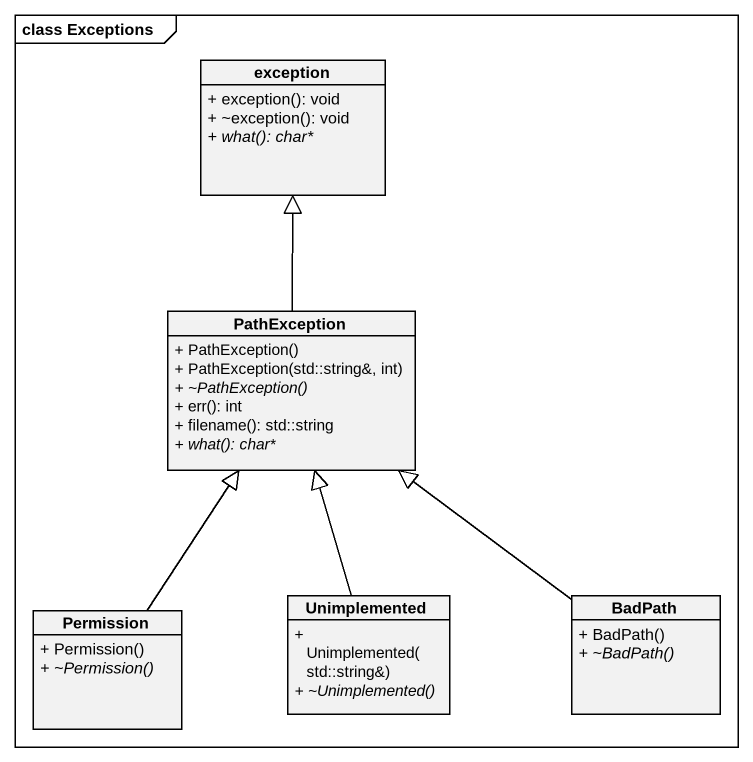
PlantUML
@startuml
mainframe class Exceptions
hide circle
hide empty members
skinparam classAttributeIconSize 0
class "exception" as exception_ {
  + exception(): void
  + ~exception(): void
  {abstract} + what(): char*
}
class PathException {
  + PathException()
  + PathException(std::string&, int)
  {abstract} + ~PathException()
  + err(): int
  + filename(): std::string
  {abstract} + what(): char*
}
class Unimplemented {
  + Unimplemented(std::string&)
  {abstract} + ~Unimplemented()
}
class BadPath {
  + BadPath()
  {abstract} + ~BadPath()
}
class Permission {
  + Permission()
  {abstract} + ~Permission()
}
PathException -up-|> exception_
Unimplemented -up-|> PathException
BadPath -up-|> PathException
Permission -up-|> PathException
@enduml
